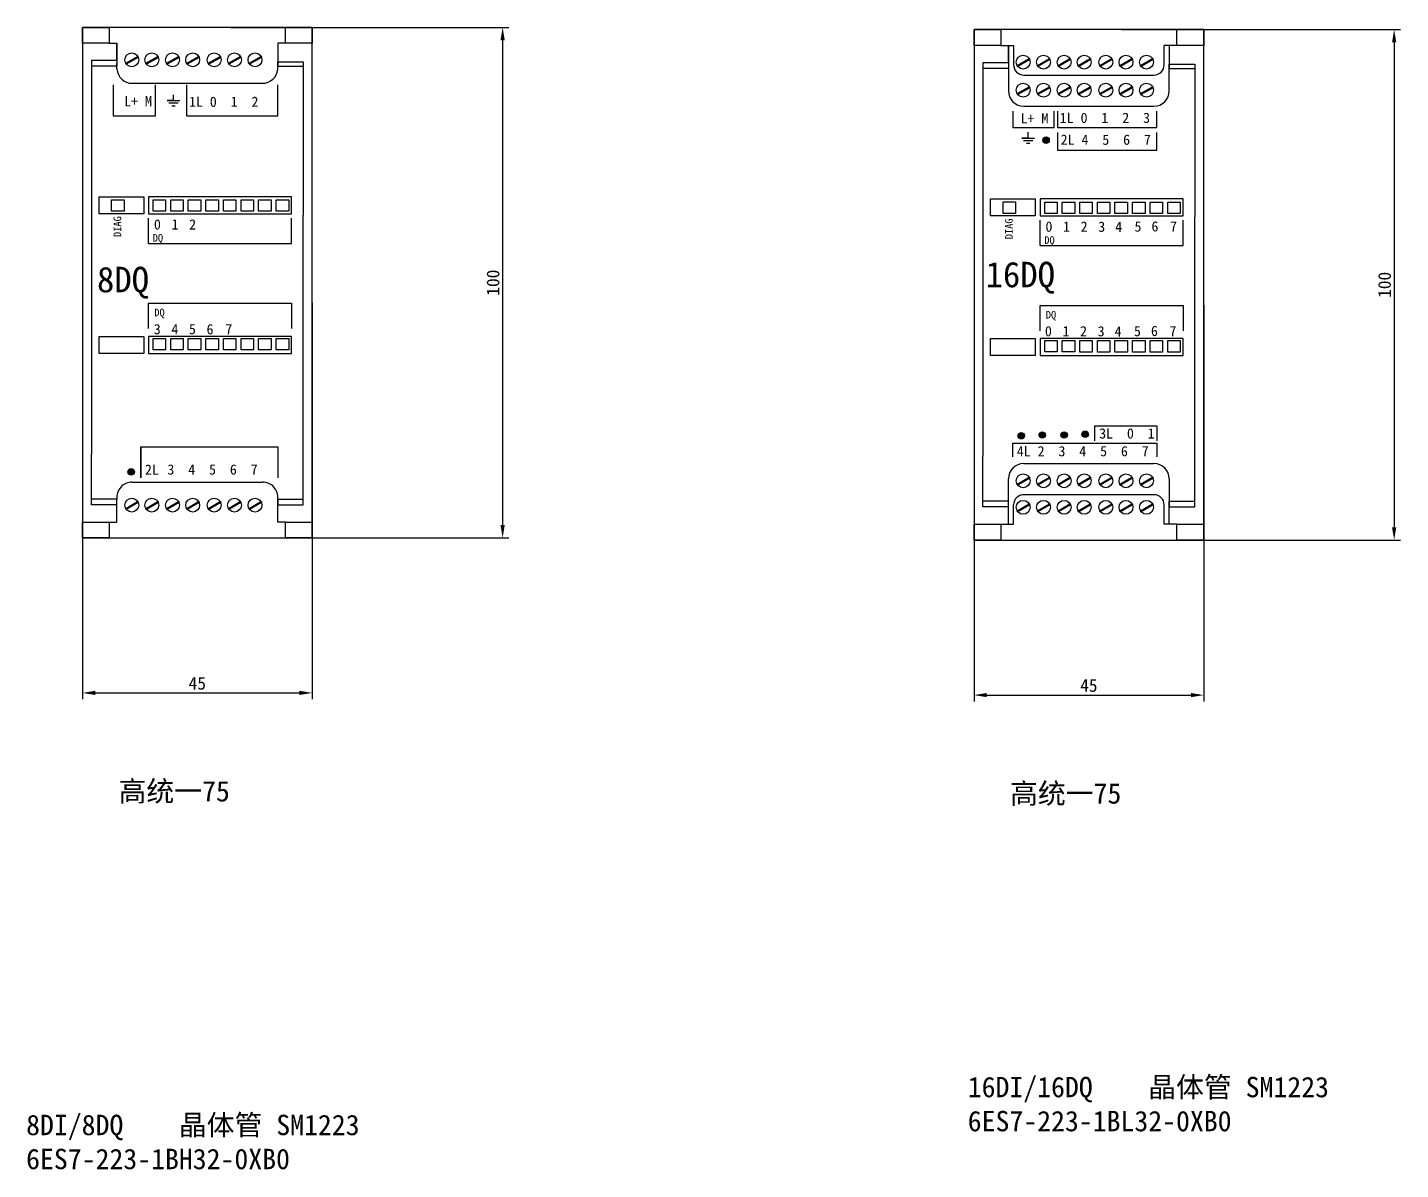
# Model space of a CAD drawing. Header units: millimetres. Extents: x 983 to 2111, y 2638 to 4457.
# Drawn here: x 1296.6 to 1565.7, y 3535.7 to 3759.4 of the extents above; entities that cross this region are included whole.
import ezdxf

# ---------------------------------------------------------------- set-up
doc = ezdxf.new("R2010")
doc.units = ezdxf.units.MM
doc.styles.get("Standard").update_dxf_attribs({"font": ''})
doc.styles.get('Standard').set_extended_font_data('SimSun')
doc.dimstyles.new('ISO-25', dxfattribs={"dimtxt": 2.5, "dimasz": 2.5, "dimexe": 1.25, "dimexo": 0.625, "dimtad": 1, "dimtxsty": 'Standard', "dimcen": 2.5, "dimadec": 0, "dimazin": 0, "dimtfac": 1, "dimtmove": 0, "dimatfit": 3, "dimfxl": 1, "dimarcsym": 0})

# ---------------------------------------------------------------- blocks, each defined once
blk = doc.blocks.new('*D162')
at = {"color": 0, "lineweight": -2, "transparency": 16777216}
for p, q in [((1307.36, 3705.47), (1307.36, 3627.81)), ((1352.36, 3705.47), (1352.36, 3627.81)), ((1309.86, 3629.06), (1349.86, 3629.06))]:
    blk.add_line(p, q, dxfattribs=at)
at = {"color": 0, "lineweight": -3, "transparency": 16777216}
for points in [[(1309.86, 3629.48), (1309.86, 3628.65), (1307.36, 3629.06)], [(1349.86, 3629.48), (1349.86, 3628.65), (1352.36, 3629.06)]]:
    blk.add_solid(points, dxfattribs=at)
at = {"layer": 'Defpoints', "color": 0, "lineweight": -3, "transparency": 16777216}
for p in [(1307.36, 3706.1), (1352.36, 3706.1), (1352.36, 3629.06)]:
    blk.add_point(p, dxfattribs=at)
at = {"color": 0, "lineweight": -3, "transparency": 16777216, "insert": (1329.86, 3630.94), "char_height": 2.5, "attachment_point": 5}
blk.add_mtext('45', dxfattribs=at)
blk = doc.blocks.new('*D163')
at = {"color": 0, "lineweight": -2, "transparency": 16777216}
for p, q in [((1336.35, 3759.44), (1390.94, 3759.44)), ((1389.69, 3756.94), (1389.69, 3661.94)), ((1336.35, 3659.44), (1390.94, 3659.44))]:
    blk.add_line(p, q, dxfattribs=at)
at = {"color": 0, "lineweight": -3, "transparency": 16777216}
for points in [[(1389.28, 3756.94), (1390.11, 3756.94), (1389.69, 3759.44)], [(1389.28, 3661.94), (1390.11, 3661.94), (1389.69, 3659.44)]]:
    blk.add_solid(points, dxfattribs=at)
at = {"layer": 'Defpoints', "color": 0, "lineweight": -3, "transparency": 16777216}
for p in [(1335.72, 3759.44), (1335.72, 3659.44), (1389.69, 3659.44)]:
    blk.add_point(p, dxfattribs=at)
at = {"color": 0, "lineweight": -3, "transparency": 16777216, "insert": (1387.82, 3709.44), "char_height": 2.5, "attachment_point": 5, "rotation": 90}
blk.add_mtext('100', dxfattribs=at)
blk = doc.blocks.new('*D146')
at = {"color": 0, "lineweight": -2, "transparency": 16777216}
for p, q in [((1482.08, 3705.04), (1482.08, 3627.38)), ((1527.08, 3705.04), (1527.08, 3627.38)), ((1484.58, 3628.63), (1524.58, 3628.63))]:
    blk.add_line(p, q, dxfattribs=at)
at = {"color": 0, "lineweight": -3, "transparency": 16777216}
for points in [[(1484.58, 3629.05), (1484.58, 3628.22), (1482.08, 3628.63)], [(1524.58, 3629.05), (1524.58, 3628.22), (1527.08, 3628.63)]]:
    blk.add_solid(points, dxfattribs=at)
at = {"layer": 'Defpoints', "color": 0, "lineweight": -3, "transparency": 16777216}
for p in [(1482.08, 3705.67), (1527.08, 3705.67), (1527.08, 3628.63)]:
    blk.add_point(p, dxfattribs=at)
at = {"color": 0, "lineweight": -3, "transparency": 16777216, "insert": (1504.58, 3630.51), "char_height": 2.5, "attachment_point": 5}
blk.add_mtext('45', dxfattribs=at)
blk = doc.blocks.new('*D147')
at = {"color": 0, "lineweight": -2, "transparency": 16777216}
for p, q in [((1511.07, 3759.01), (1565.66, 3759.01)), ((1564.41, 3756.51), (1564.41, 3661.51)), ((1511.07, 3659.01), (1565.66, 3659.01))]:
    blk.add_line(p, q, dxfattribs=at)
at = {"color": 0, "lineweight": -3, "transparency": 16777216}
for points in [[(1563.99, 3756.51), (1564.83, 3756.51), (1564.41, 3759.01)], [(1563.99, 3661.51), (1564.83, 3661.51), (1564.41, 3659.01)]]:
    blk.add_solid(points, dxfattribs=at)
at = {"layer": 'Defpoints', "color": 0, "lineweight": -3, "transparency": 16777216}
for p in [(1510.44, 3759.01), (1510.44, 3659.01), (1564.41, 3659.01)]:
    blk.add_point(p, dxfattribs=at)
at = {"color": 0, "lineweight": -3, "transparency": 16777216, "insert": (1562.54, 3709.01), "char_height": 2.5, "attachment_point": 5, "rotation": 90}
blk.add_mtext('100', dxfattribs=at)
blk = doc.blocks.new('8DQ RLY')
at = {"lineweight": -3}
for p, q in [((1312.61, 3756.35), (1314.11, 3756.35)), ((1314.11, 3756.35), (1314.11, 3752.94)), ((1314.11, 3752.94), (1314.11, 3756.35)), ((1347.12, 3756.35), (1345.62, 3756.35)), ((1345.62, 3756.35), (1345.62, 3751.84)), ((1314.11, 3752.94), (1309.11, 3752.94)), ((1309.11, 3752.94), (1309.11, 3675.86)), ((1314.11, 3751.84), (1309.11, 3751.84)), ((1314.11, 3752.94), (1314.11, 3751.84)), ((1314.11, 3751.32), (1314.11, 3752.39)), ((1345.62, 3751.84), (1345.62, 3752.68)), ((1345.62, 3752.68), (1350.62, 3752.68)), ((1345.62, 3751.84), (1350.62, 3751.84)), ((1350.62, 3752.68), (1350.62, 3751.84)), ((1350.62, 3751.84), (1350.62, 3722.69)), ((1317.11, 3748.5), (1343.17, 3748.55)), ((1313.38, 3748.18), (1313.38, 3742.13)), ((1321.68, 3742.13), (1321.68, 3748.18)), ((1325.19, 3745.12), (1325.19, 3746.26)), ((1327.83, 3742.13), (1327.83, 3748.18)), ((1345.64, 3742.13), (1345.64, 3748.18)), ((1325.19, 3745.12), (1323.94, 3745.12)), ((1323.94, 3745.12), (1325.19, 3745.12)), ((1325.19, 3744.59), (1324.3, 3744.59)), ((1325.19, 3744.03), (1324.84, 3744.03)), ((1325.19, 3745.12), (1326.44, 3745.12)), ((1326.08, 3744.59), (1325.19, 3744.59)), ((1325.53, 3744.03), (1325.19, 3744.03)), ((1313.38, 3742.13), (1321.68, 3742.13)), ((1327.83, 3742.13), (1343.89, 3742.13)), ((1343.89, 3742.13), (1345.64, 3742.13)), ((1320.29, 3717.14), (1320.29, 3722.09)), ((1348.35, 3717.14), (1348.35, 3722.09)), ((1350.62, 3667.04), (1350.62, 3722.69)), ((1320.29, 3717.14), (1333.71, 3717.14)), ((1333.71, 3717.14), (1348.35, 3717.14)), ((1320.29, 3700.45), (1320.29, 3705.41)), ((1320.29, 3705.41), (1348.35, 3705.41)), ((1348.35, 3705.41), (1348.35, 3700.45)), ((1309.11, 3665.94), (1309.11, 3675.86)), ((1318.82, 3677.25), (1318.82, 3671.2)), ((1318.82, 3671.2), (1318.82, 3677.25)), ((1318.82, 3677.25), (1345.62, 3677.25)), ((1345.62, 3677.25), (1345.62, 3671.2)), ((1317.11, 3670.38), (1342.62, 3670.38)), ((1314.11, 3667.04), (1309.11, 3667.04)), ((1314.11, 3665.94), (1309.11, 3665.94)), ((1314.11, 3665.94), (1314.11, 3667.04)), ((1314.11, 3662.53), (1314.11, 3665.94)), ((1345.62, 3662.53), (1345.62, 3667.04)), ((1345.62, 3667.04), (1350.62, 3667.04)), ((1345.62, 3667.04), (1345.62, 3665.94)), ((1345.62, 3665.94), (1350.62, 3665.94)), ((1350.62, 3665.94), (1350.62, 3667.04)), ((1312.61, 3662.53), (1314.11, 3662.53)), ((1347.12, 3662.53), (1345.62, 3662.53))]:
    blk.add_line(p, q, dxfattribs=at)
for points in [[(1307.36, 3659.44), (1352.36, 3659.44), (1352.36, 3759.44), (1307.36, 3759.44)], [(1307.36, 3759.44), (1312.61, 3759.44), (1312.61, 3756.35), (1307.36, 3756.35)], [(1347.12, 3759.44), (1352.36, 3759.44), (1352.36, 3756.35), (1347.12, 3756.35)], [(1315.83, 3752.42), (1318.17, 3753.77), (1318.28, 3753.58), (1315.94, 3752.23)], [(1319.78, 3752.42), (1322.12, 3753.77), (1322.23, 3753.58), (1319.89, 3752.23)], [(1323.82, 3752.42), (1326.16, 3753.77), (1326.28, 3753.58), (1323.94, 3752.23)], [(1327.78, 3752.42), (1330.12, 3753.77), (1330.23, 3753.58), (1327.89, 3752.23)], [(1331.99, 3752.42), (1334.33, 3753.77), (1334.44, 3753.58), (1332.1, 3752.23)], [(1335.95, 3752.42), (1338.29, 3753.77), (1338.4, 3753.58), (1336.06, 3752.23)], [(1339.99, 3752.42), (1342.33, 3753.77), (1342.44, 3753.58), (1340.1, 3752.23)], [(1310.61, 3726.27), (1319.37, 3726.27), (1319.37, 3722.95), (1310.61, 3722.95)], [(1313.07, 3725.68), (1315.51, 3725.68), (1315.51, 3723.46), (1313.07, 3723.46)], [(1320.29, 3722.95), (1348.35, 3722.95), (1348.35, 3726.27), (1320.29, 3726.27)], [(1321.2, 3725.65), (1323.65, 3725.65), (1323.65, 3723.43), (1321.2, 3723.43)], [(1324.65, 3725.65), (1327.09, 3725.65), (1327.09, 3723.43), (1324.65, 3723.43)], [(1328.09, 3725.64), (1330.54, 3725.64), (1330.54, 3723.42), (1328.09, 3723.42)], [(1331.54, 3725.64), (1333.98, 3725.64), (1333.98, 3723.42), (1331.54, 3723.42)], [(1334.98, 3725.64), (1337.43, 3725.64), (1337.43, 3723.42), (1334.98, 3723.42)], [(1338.43, 3725.64), (1340.87, 3725.64), (1340.87, 3723.42), (1338.43, 3723.42)], [(1341.87, 3725.64), (1344.32, 3725.64), (1344.32, 3723.42), (1341.87, 3723.42)], [(1345.32, 3725.64), (1347.77, 3725.64), (1347.77, 3723.42), (1345.32, 3723.42)], [(1310.61, 3698.91), (1319.37, 3698.91), (1319.37, 3695.59), (1310.61, 3695.59)], [(1320.29, 3695.59), (1348.35, 3695.59), (1348.35, 3698.91), (1320.29, 3698.91)], [(1321.2, 3698.52), (1323.65, 3698.52), (1323.65, 3696.3), (1321.2, 3696.3)], [(1324.65, 3698.52), (1327.09, 3698.52), (1327.09, 3696.3), (1324.65, 3696.3)], [(1328.09, 3698.51), (1330.54, 3698.51), (1330.54, 3696.28), (1328.09, 3696.28)], [(1331.54, 3698.51), (1333.98, 3698.51), (1333.98, 3696.28), (1331.54, 3696.28)], [(1334.98, 3698.51), (1337.43, 3698.51), (1337.43, 3696.28), (1334.98, 3696.28)], [(1338.43, 3698.51), (1340.87, 3698.51), (1340.87, 3696.28), (1338.43, 3696.28)], [(1341.87, 3698.51), (1344.32, 3698.51), (1344.32, 3696.28), (1341.87, 3696.28)], [(1345.32, 3698.51), (1347.77, 3698.51), (1347.77, 3696.28), (1345.32, 3696.28)], [(1315.83, 3665.19), (1318.17, 3666.54), (1318.28, 3666.35), (1315.94, 3664.99)], [(1319.78, 3665.19), (1322.12, 3666.54), (1322.23, 3666.35), (1319.89, 3664.99)], [(1323.82, 3665.19), (1326.16, 3666.54), (1326.28, 3666.35), (1323.94, 3664.99)], [(1327.78, 3665.19), (1330.12, 3666.54), (1330.23, 3666.35), (1327.89, 3664.99)], [(1331.99, 3665.19), (1334.33, 3666.54), (1334.44, 3666.35), (1332.1, 3664.99)], [(1335.95, 3665.19), (1338.29, 3666.54), (1338.4, 3666.35), (1336.06, 3664.99)], [(1339.99, 3665.19), (1342.33, 3666.54), (1342.44, 3666.35), (1340.1, 3664.99)], [(1307.36, 3662.53), (1312.61, 3662.53), (1312.61, 3659.44), (1307.36, 3659.44)], [(1347.12, 3662.53), (1352.36, 3662.53), (1352.36, 3659.44), (1347.12, 3659.44)]]:
    blk.add_lwpolyline(points, close=True, dxfattribs=at)
for centre, radius in [((1317.01, 3753.1), 1.36), ((1320.96, 3753.1), 1.36), ((1325.01, 3753.1), 1.36), ((1328.96, 3753.1), 1.36), ((1333.17, 3753.1), 1.36), ((1337.13, 3753.1), 1.36), ((1341.17, 3753.1), 1.36), ((1316.9, 3672.35), 0.636), ((1316.9, 3672.35), 0.636), ((1316.9, 3672.35), 0.636), ((1316.9, 3672.35), 0.585), ((1316.9, 3672.35), 0.527), ((1316.9, 3672.35), 0.527), ((1316.9, 3672.35), 0.479), ((1316.9, 3672.35), 0.426), ((1316.9, 3672.35), 0.372), ((1316.9, 3672.35), 0.309), ((1316.9, 3672.35), 0.258), ((1316.9, 3672.35), 0.207), ((1316.9, 3672.35), 0.154), ((1316.9, 3672.35), 0.116), ((1316.9, 3672.35), 0.0731), ((1316.9, 3672.35), 0.0407), ((1317.01, 3665.86), 1.36), ((1320.96, 3665.86), 1.36), ((1325.01, 3665.86), 1.36), ((1328.96, 3665.86), 1.36), ((1333.17, 3665.86), 1.36), ((1337.13, 3665.86), 1.36), ((1341.17, 3665.86), 1.36)]:
    blk.add_circle(centre, radius, dxfattribs=at)
for centre, radius, start, end in [((1317.11, 3751.5), 3, 183.3653, 270), ((1342.61, 3751.53), 3.03, 280.6413, 5.9438), ((1317.12, 3667.35), 3.03, 90.22, 185.9772), ((1342.61, 3667.35), 3.03, 354.0229, 89.78)]:
    blk.add_arc(centre, radius, start, end, dxfattribs=at)
at = {"lineweight": -3, "attachment_point": 1}
for s, width, insert, char_height in [('L+ M', 20.5662, (1315.53, 3745.98), 2), ('1L 0  1  2', 20.5662, (1328.23, 3745.89), 2), ('0 ', 2, (1321.36, 3721.85), 2), ('1 ', 2, (1324.81, 3721.85), 2), ('2 ', 2, (1328.26, 3721.85), 2), ('DQ', 6.8613, (1321.12, 3718.96), 1.5), ('8DQ', 20.0767, (1310.2, 3712.55), 5), ('DQ ', 6.8613, (1321.42, 3704.34), 1.5), ('3 ', 2, (1321.33, 3701.33), 2), ('4', 2, (1324.78, 3701.33), 2), ('5 ', 2, (1328.22, 3701.33), 2), ('6', 2, (1331.67, 3701.32), 2), ('7', 2, (1335.35, 3701.32), 2), ('2L', 4.5482, (1319.6, 3673.81), 2), ('3  4  5  6  7', 20.5662, (1324, 3673.83), 2)]:
    blk.add_mtext_dynamic_manual_height_columns(s, width=width, gutter_width=12.5, heights=[0], dxfattribs=dict(at, insert=insert, char_height=char_height))
at = {"lineweight": -3, "insert": (1313.44, 3718.38), "char_height": 1.5, "attachment_point": 1, "rotation": 90}
blk.add_mtext_dynamic_manual_height_columns('DIAG', width=6.8613, gutter_width=12.5, heights=[0], dxfattribs=at)
blk = doc.blocks.new('16DQ RLY')
at = {"lineweight": -3}
for p, q in [((1487.32, 3755.92), (1488.82, 3755.92)), ((1488.82, 3755.92), (1488.82, 3752.51)), ((1488.82, 3752.51), (1488.82, 3755.92)), ((1488.82, 3755.92), (1489.82, 3755.92)), ((1489.82, 3755.92), (1489.82, 3752.12)), ((1520.34, 3755.92), (1519.34, 3755.92)), ((1519.34, 3752.12), (1519.34, 3755.92)), ((1521.84, 3755.92), (1520.34, 3755.92)), ((1520.34, 3755.92), (1520.34, 3751.41)), ((1488.82, 3752.51), (1483.82, 3752.51)), ((1483.82, 3752.51), (1483.82, 3675.43)), ((1488.82, 3751.41), (1483.82, 3751.41)), ((1488.82, 3752.51), (1488.82, 3751.41)), ((1488.82, 3751.41), (1488.82, 3747.01)), ((1520.34, 3751.41), (1520.34, 3752.25)), ((1520.34, 3752.25), (1525.34, 3752.25)), ((1520.34, 3751.41), (1525.34, 3751.41)), ((1520.34, 3747.01), (1520.34, 3751.41)), ((1525.34, 3752.25), (1525.34, 3751.41)), ((1525.34, 3751.41), (1525.34, 3722.26)), ((1491.82, 3750.12), (1517.34, 3750.12)), ((1489.7, 3743.06), (1489.7, 3739.83)), ((1491.82, 3744.01), (1517.34, 3744.01)), ((1497.75, 3739.83), (1497.75, 3743.06)), ((1498.42, 3743.06), (1498.42, 3739.83)), ((1517.87, 3739.83), (1517.87, 3743.06)), ((1489.7, 3739.83), (1497.75, 3739.83)), ((1492.69, 3737.78), (1491.44, 3737.78)), ((1491.44, 3737.78), (1492.69, 3737.78)), ((1492.69, 3737.78), (1492.69, 3738.91)), ((1492.69, 3737.78), (1493.94, 3737.78)), ((1498.42, 3739.83), (1517.87, 3739.83)), ((1498.42, 3738.85), (1498.42, 3735.41)), ((1517.87, 3735.41), (1517.87, 3738.85)), ((1492.69, 3737.24), (1491.8, 3737.24)), ((1492.69, 3736.68), (1492.34, 3736.68)), ((1493.58, 3737.24), (1492.69, 3737.24)), ((1493.04, 3736.68), (1492.69, 3736.68)), ((1498.42, 3735.41), (1517.87, 3735.41)), ((1495.01, 3716.71), (1495.01, 3721.66)), ((1523.07, 3716.71), (1523.07, 3721.66)), ((1525.34, 3666.6), (1525.34, 3722.26)), ((1495.01, 3716.71), (1508.43, 3716.71)), ((1508.43, 3716.71), (1523.07, 3716.71)), ((1495.01, 3700.02), (1495.01, 3704.97)), ((1495.01, 3704.97), (1523.07, 3704.97)), ((1523.07, 3704.97), (1523.07, 3700.02)), ((1505.75, 3678.42), (1505.75, 3681.41)), ((1505.75, 3681.41), (1517.92, 3681.41)), ((1517.92, 3681.41), (1517.92, 3678.42)), ((1489.7, 3675.3), (1489.7, 3677.96)), ((1489.7, 3677.96), (1517.92, 3677.96)), ((1517.92, 3677.96), (1517.92, 3675.3)), ((1483.82, 3665.5), (1483.82, 3675.43)), ((1491.82, 3674), (1517.34, 3674)), ((1488.82, 3666.6), (1488.82, 3671)), ((1520.34, 3671), (1520.34, 3666.05)), ((1517.34, 3667.89), (1491.82, 3667.89)), ((1488.82, 3666.6), (1483.82, 3666.6)), ((1488.82, 3665.5), (1483.82, 3665.5)), ((1488.82, 3665.5), (1488.82, 3666.6)), ((1488.82, 3662.09), (1488.82, 3665.5)), ((1489.82, 3662.09), (1489.82, 3665.89)), ((1519.34, 3662.09), (1519.34, 3665.89)), ((1520.34, 3662.09), (1520.34, 3666.6)), ((1520.34, 3666.6), (1525.34, 3666.6)), ((1520.34, 3666.6), (1520.34, 3665.5)), ((1520.34, 3665.5), (1525.34, 3665.5)), ((1525.34, 3665.5), (1525.34, 3666.6)), ((1487.32, 3662.09), (1488.82, 3662.09)), ((1488.82, 3662.09), (1489.82, 3662.09)), ((1520.34, 3662.09), (1519.34, 3662.09)), ((1521.84, 3662.09), (1520.34, 3662.09))]:
    blk.add_line(p, q, dxfattribs=at)
for points in [[(1482.08, 3659.01), (1527.08, 3659.01), (1527.08, 3759.01), (1482.08, 3759.01)], [(1482.08, 3759.01), (1487.32, 3759.01), (1487.32, 3755.92), (1482.08, 3755.92)], [(1521.84, 3759.01), (1527.08, 3759.01), (1527.08, 3755.92), (1521.84, 3755.92)], [(1490.54, 3751.99), (1492.88, 3753.34), (1492.99, 3753.15), (1490.65, 3751.8)], [(1494.5, 3751.99), (1496.84, 3753.34), (1496.95, 3753.15), (1494.61, 3751.8)], [(1498.54, 3751.99), (1500.88, 3753.34), (1500.99, 3753.15), (1498.65, 3751.8)], [(1502.5, 3751.99), (1504.84, 3753.34), (1504.95, 3753.15), (1502.61, 3751.8)], [(1506.71, 3751.99), (1509.05, 3753.34), (1509.16, 3753.15), (1506.82, 3751.8)], [(1510.67, 3751.99), (1513.01, 3753.34), (1513.12, 3753.15), (1510.78, 3751.8)], [(1514.71, 3751.99), (1517.05, 3753.34), (1517.16, 3753.15), (1514.82, 3751.8)], [(1490.54, 3746.49), (1492.88, 3747.84), (1492.99, 3747.64), (1490.65, 3746.29)], [(1494.5, 3746.49), (1496.84, 3747.84), (1496.95, 3747.64), (1494.61, 3746.29)], [(1498.54, 3746.49), (1500.88, 3747.84), (1500.99, 3747.64), (1498.65, 3746.29)], [(1502.5, 3746.49), (1504.84, 3747.84), (1504.95, 3747.64), (1502.61, 3746.29)], [(1506.71, 3746.49), (1509.05, 3747.84), (1509.16, 3747.64), (1506.82, 3746.29)], [(1510.67, 3746.49), (1513.01, 3747.84), (1513.12, 3747.64), (1510.78, 3746.29)], [(1514.71, 3746.49), (1517.05, 3747.84), (1517.16, 3747.64), (1514.82, 3746.29)], [(1485.32, 3725.84), (1494.09, 3725.84), (1494.09, 3722.52), (1485.32, 3722.52)], [(1487.79, 3725.25), (1490.23, 3725.25), (1490.23, 3723.02), (1487.79, 3723.02)], [(1495.01, 3722.52), (1523.07, 3722.52), (1523.07, 3725.84), (1495.01, 3725.84)], [(1495.92, 3725.22), (1498.36, 3725.22), (1498.36, 3723), (1495.92, 3723)], [(1499.36, 3725.22), (1501.81, 3725.22), (1501.81, 3723), (1499.36, 3723)], [(1502.81, 3725.21), (1505.26, 3725.21), (1505.26, 3722.98), (1502.81, 3722.98)], [(1506.26, 3725.21), (1508.7, 3725.21), (1508.7, 3722.98), (1506.26, 3722.98)], [(1509.7, 3725.21), (1512.15, 3725.21), (1512.15, 3722.98), (1509.7, 3722.98)], [(1513.15, 3725.21), (1515.59, 3725.21), (1515.59, 3722.98), (1513.15, 3722.98)], [(1516.59, 3725.21), (1519.04, 3725.21), (1519.04, 3722.98), (1516.59, 3722.98)], [(1520.04, 3725.21), (1522.48, 3725.21), (1522.48, 3722.98), (1520.04, 3722.98)], [(1485.32, 3698.48), (1494.09, 3698.48), (1494.09, 3695.16), (1485.32, 3695.16)], [(1495.01, 3695.16), (1523.07, 3695.16), (1523.07, 3698.48), (1495.01, 3698.48)], [(1495.92, 3698.09), (1498.36, 3698.09), (1498.36, 3695.86), (1495.92, 3695.86)], [(1499.36, 3698.09), (1501.81, 3698.09), (1501.81, 3695.86), (1499.36, 3695.86)], [(1502.81, 3698.08), (1505.26, 3698.08), (1505.26, 3695.85), (1502.81, 3695.85)], [(1506.26, 3698.08), (1508.7, 3698.08), (1508.7, 3695.85), (1506.26, 3695.85)], [(1509.7, 3698.08), (1512.15, 3698.08), (1512.15, 3695.85), (1509.7, 3695.85)], [(1513.15, 3698.08), (1515.59, 3698.08), (1515.59, 3695.85), (1513.15, 3695.85)], [(1516.59, 3698.08), (1519.04, 3698.08), (1519.04, 3695.85), (1516.59, 3695.85)], [(1520.04, 3698.08), (1522.48, 3698.08), (1522.48, 3695.85), (1520.04, 3695.85)], [(1490.54, 3669.96), (1492.88, 3671.31), (1492.99, 3671.12), (1490.65, 3669.76)], [(1494.5, 3669.96), (1496.84, 3671.31), (1496.95, 3671.12), (1494.61, 3669.76)], [(1498.54, 3669.96), (1500.88, 3671.31), (1500.99, 3671.12), (1498.65, 3669.76)], [(1502.5, 3669.96), (1504.84, 3671.31), (1504.95, 3671.12), (1502.61, 3669.76)], [(1506.71, 3669.96), (1509.05, 3671.31), (1509.16, 3671.12), (1506.82, 3669.76)], [(1510.67, 3669.96), (1513.01, 3671.31), (1513.12, 3671.12), (1510.78, 3669.76)], [(1514.71, 3669.96), (1517.05, 3671.31), (1517.16, 3671.12), (1514.82, 3669.76)], [(1490.54, 3664.75), (1492.88, 3666.11), (1492.99, 3665.91), (1490.65, 3664.56)], [(1494.5, 3664.75), (1496.84, 3666.11), (1496.95, 3665.91), (1494.61, 3664.56)], [(1498.54, 3664.75), (1500.88, 3666.11), (1500.99, 3665.91), (1498.65, 3664.56)], [(1502.5, 3664.75), (1504.84, 3666.11), (1504.95, 3665.91), (1502.61, 3664.56)], [(1506.71, 3664.75), (1509.05, 3666.11), (1509.16, 3665.91), (1506.82, 3664.56)], [(1510.67, 3664.75), (1513.01, 3666.11), (1513.12, 3665.91), (1510.78, 3664.56)], [(1514.71, 3664.75), (1517.05, 3666.11), (1517.16, 3665.91), (1514.82, 3664.56)], [(1482.08, 3662.09), (1487.32, 3662.09), (1487.32, 3659.01), (1482.08, 3659.01)], [(1521.84, 3662.09), (1527.08, 3662.09), (1527.08, 3659.01), (1521.84, 3659.01)]]:
    blk.add_lwpolyline(points, close=True, dxfattribs=at)
for centre, radius in [((1491.72, 3752.66), 1.36), ((1495.68, 3752.66), 1.36), ((1499.72, 3752.66), 1.36), ((1503.68, 3752.66), 1.36), ((1507.89, 3752.66), 1.36), ((1511.85, 3752.66), 1.36), ((1515.89, 3752.66), 1.36), ((1491.72, 3747.16), 1.36), ((1495.68, 3747.16), 1.36), ((1499.72, 3747.16), 1.36), ((1503.68, 3747.16), 1.36), ((1507.89, 3747.16), 1.36), ((1511.85, 3747.16), 1.36), ((1515.89, 3747.16), 1.36), ((1496.19, 3737.35), 0.636), ((1496.19, 3737.35), 0.636), ((1496.19, 3737.35), 0.636), ((1496.19, 3737.35), 0.585), ((1496.19, 3737.35), 0.527), ((1496.19, 3737.35), 0.527), ((1496.19, 3737.35), 0.479), ((1496.19, 3737.35), 0.426), ((1496.19, 3737.35), 0.372), ((1496.19, 3737.35), 0.309), ((1496.19, 3737.35), 0.258), ((1496.19, 3737.35), 0.207), ((1496.19, 3737.35), 0.154), ((1496.19, 3737.35), 0.116), ((1496.19, 3737.35), 0.0731), ((1496.19, 3737.35), 0.0407), ((1491.34, 3679.45), 0.636), ((1491.34, 3679.45), 0.636), ((1491.34, 3679.45), 0.636), ((1491.34, 3679.45), 0.585), ((1491.34, 3679.45), 0.527), ((1491.34, 3679.45), 0.527), ((1491.34, 3679.45), 0.479), ((1491.34, 3679.45), 0.426), ((1491.34, 3679.45), 0.372), ((1491.34, 3679.45), 0.309), ((1491.34, 3679.45), 0.258), ((1491.34, 3679.45), 0.207), ((1491.34, 3679.45), 0.154), ((1491.34, 3679.45), 0.116), ((1491.34, 3679.45), 0.0731), ((1491.34, 3679.45), 0.0407), ((1495.46, 3679.59), 0.636), ((1495.46, 3679.59), 0.636), ((1495.46, 3679.59), 0.636), ((1495.46, 3679.59), 0.585), ((1495.46, 3679.59), 0.527), ((1495.46, 3679.59), 0.527), ((1495.46, 3679.59), 0.479), ((1495.46, 3679.59), 0.426), ((1495.46, 3679.59), 0.372), ((1495.46, 3679.59), 0.309), ((1495.46, 3679.59), 0.258), ((1495.46, 3679.59), 0.207), ((1495.46, 3679.59), 0.154), ((1495.46, 3679.59), 0.116), ((1495.46, 3679.59), 0.0731), ((1495.46, 3679.59), 0.0407), ((1499.75, 3679.59), 0.636), ((1499.75, 3679.59), 0.636), ((1499.75, 3679.59), 0.636), ((1499.75, 3679.59), 0.585), ((1499.75, 3679.59), 0.527), ((1499.75, 3679.59), 0.527), ((1499.75, 3679.59), 0.479), ((1499.75, 3679.59), 0.426), ((1499.75, 3679.59), 0.372), ((1499.75, 3679.59), 0.309), ((1499.75, 3679.59), 0.258), ((1499.75, 3679.59), 0.207), ((1499.75, 3679.59), 0.154), ((1499.75, 3679.59), 0.116), ((1499.75, 3679.59), 0.0731), ((1499.75, 3679.59), 0.0407), ((1503.86, 3679.73), 0.636), ((1503.86, 3679.73), 0.636), ((1503.86, 3679.73), 0.636), ((1503.86, 3679.73), 0.585), ((1503.86, 3679.73), 0.527), ((1503.86, 3679.73), 0.527), ((1503.86, 3679.73), 0.479), ((1503.86, 3679.73), 0.426), ((1503.86, 3679.73), 0.372), ((1503.86, 3679.73), 0.309), ((1503.86, 3679.73), 0.258), ((1503.86, 3679.73), 0.207), ((1503.86, 3679.73), 0.154), ((1503.86, 3679.73), 0.116), ((1503.86, 3679.73), 0.0731), ((1503.86, 3679.73), 0.0407), ((1491.72, 3670.63), 1.36), ((1495.68, 3670.63), 1.36), ((1499.72, 3670.63), 1.36), ((1503.68, 3670.63), 1.36), ((1507.89, 3670.63), 1.36), ((1511.85, 3670.63), 1.36), ((1515.89, 3670.63), 1.36), ((1491.72, 3665.43), 1.36), ((1495.68, 3665.43), 1.36), ((1499.72, 3665.43), 1.36), ((1503.68, 3665.43), 1.36), ((1507.89, 3665.43), 1.36), ((1511.85, 3665.43), 1.36), ((1515.89, 3665.43), 1.36)]:
    blk.add_circle(centre, radius, dxfattribs=at)
for centre, radius, start, end in [((1491.82, 3752.12), 2, 180, 270), ((1517.34, 3752.12), 2, 270, 0), ((1491.82, 3747.01), 3, 180, 270), ((1517.34, 3747.01), 3, 270, 0), ((1491.82, 3671), 3, 90, 180), ((1517.34, 3671), 3, 0, 90), ((1491.82, 3665.89), 2, 90, 180), ((1517.34, 3665.89), 2, 0, 90)]:
    blk.add_arc(centre, radius, start, end, dxfattribs=at)
at = {"lineweight": -3, "attachment_point": 1}
for s, width, insert, char_height in [('L+ M', 20.5662, (1491.2, 3742.63), 2), ('1L 0  1  2  3', 20.5662, (1498.88, 3742.73), 2), ('2L 4  5  6  7', 20.5662, (1499.05, 3738.45), 2), ('0 ', 2, (1496.08, 3721.42), 2), ('1 ', 2, (1499.53, 3721.42), 2), ('2 ', 2, (1502.97, 3721.42), 2), ('3 ', 2, (1506.42, 3721.4), 2), ('4 ', 2, (1509.74, 3721.38), 2), ('5 ', 2, (1513.53, 3721.44), 2), ('6 ', 2, (1516.85, 3721.47), 2), ('7 ', 2, (1520.49, 3721.44), 2), ('DQ ', 6.8613, (1495.84, 3718.53), 1.5), ('16DQ', 20.0767, (1484.34, 3713.53), 5), ('DQ', 6.8613, (1496.14, 3703.9), 1.5), ('0 ', 2, (1495.97, 3700.93), 2), ('1 ', 2, (1499.42, 3700.93), 2), ('2 ', 2, (1502.86, 3700.93), 2), ('3 ', 2, (1506.31, 3700.92), 2), ('4 ', 2, (1509.63, 3700.89), 2), ('5 ', 2, (1513.42, 3700.95), 2), ('6 ', 2, (1516.75, 3700.98), 2), ('7 ', 2, (1520.38, 3700.95), 2), ('3L  0  1', 20.5662, (1506.6, 3680.9), 2), ('4L 2  3  4  5  6  7', 28.3413, (1490.46, 3677.42), 2)]:
    blk.add_mtext_dynamic_manual_height_columns(s, width=width, gutter_width=12.5, heights=[0], dxfattribs=dict(at, insert=insert, char_height=char_height))
at = {"lineweight": -3, "insert": (1488.16, 3717.94), "char_height": 1.5, "attachment_point": 1, "rotation": 90}
blk.add_mtext_dynamic_manual_height_columns('DIAG', width=6.8613, gutter_width=12.5, heights=[0], dxfattribs=at)

msp = doc.modelspace()

# ---------------------------------------------------------------- block references
at = {"lineweight": -3}
for name in ['8DQ RLY', '16DQ RLY']:
    msp.add_blockref(name, (0, 0), dxfattribs=at)

# ---------------------------------------------------------------- texts
at = {"lineweight": -3, "char_height": 4, "attachment_point": 1}
for s, width, insert in [('高统一75', 71.44489, (1314.425, 3611.797)), ('高统一75', 71.44489, (1489.141, 3611.364)), ('16DI/16DQ    晶体管 SM1223\\P6ES7-223-1BL32-0XB0', 103.47091, (1480.847, 3553.835)), ('8DI/8DQ    晶体管 SM1223\\P6ES7-223-1BH32-0XB0', 71.44489, (1296.312, 3546.408))]:
    msp.add_mtext_dynamic_manual_height_columns(s, width=width, gutter_width=12.5, heights=[0], dxfattribs=dict(at, insert=insert))

# ---------------------------------------------------------------- dimensions: what is measured, and where the dimension line sits
at = {"lineweight": -3}
for base, p1, p2, picture, middle in [((1389.694, 3659.439), (1335.725, 3759.439), (1335.725, 3659.439), '*D163', (1387.819, 3709.439)), ((1564.411, 3659.007), (1510.441, 3759.007), (1510.441, 3659.007), '*D147', (1562.536, 3709.007))]:
    dim = msp.add_linear_dim(base=base, p1=p1, p2=p2, angle=90, dimstyle='ISO-25', dxfattribs=at)
    dim.commit()
    dim.dimension.update_dxf_attribs({"geometry": picture, "text_midpoint": middle})
for base, p1, p2, picture, middle in [((1352.364, 3629.065), (1307.364, 3706.099), (1352.364, 3706.099), '*D162', (1329.864, 3630.94)), ((1527.081, 3628.632), (1482.081, 3705.667), (1527.081, 3705.667), '*D146', (1504.581, 3630.507))]:
    dim = msp.add_linear_dim(base=base, p1=p1, p2=p2, dimstyle='ISO-25', dxfattribs=at)
    dim.commit()
    dim.dimension.update_dxf_attribs({"geometry": picture, "text_midpoint": middle})

doc.saveas('drawing.dxf')
